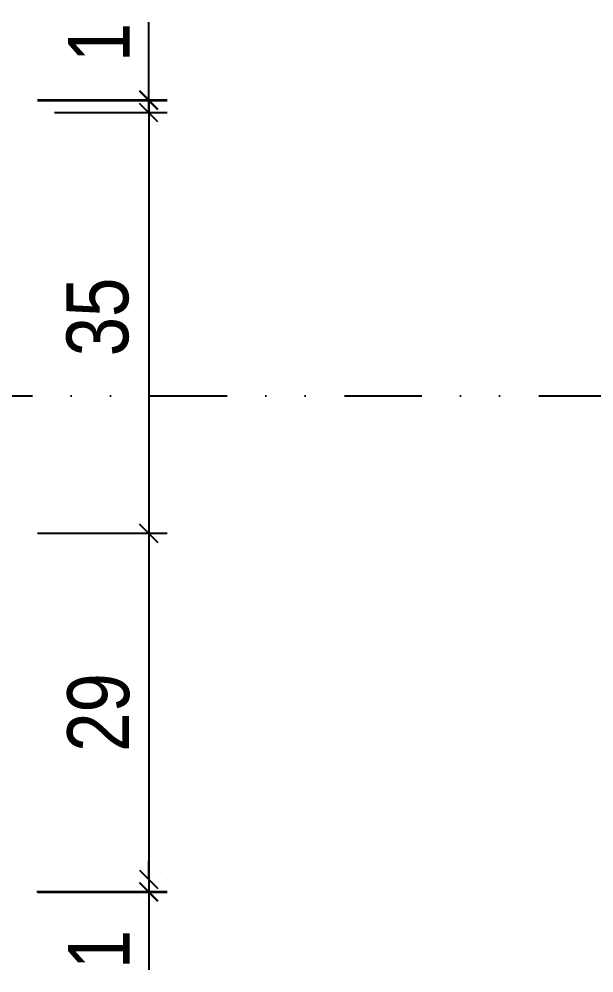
# Model space of a CAD drawing. Extents: x 13379 to 23315, y 867 to 16997.
# Drawn here: x 16975 to 17067.9, y 9633.3 to 9787.7 of the extents above; entities that cross this region are included whole.
import ezdxf

# ---------------------------------------------------------------- set-up
doc = ezdxf.new("R2010")
doc.units = 0
doc.linetypes.add('DIVIDE2', pattern=[0.625, 0.25, -0.125, 0, -0.125, 0, -0.125])
doc.layers.add('COTA', color=241, linetype='Continuous')
doc.layers.add('Nível', color=160, linetype='Continuous')
doc.styles.add('COTA TECNICA 2X', font='techl___.ttf', dxfattribs={"height": 10})
doc.dimstyles.new('SECAO PILAR', dxfattribs={"dimtxt": 10, "dimasz": 3, "dimexe": 3, "dimexo": 3, "dimgap": 3, "dimtad": 1, "dimdec": 1, "dimlfac": 0.5, "dimzin": 12, "dimdsep": 46, "dimtxsty": 'COTA TECNICA 2X', "dimblk1": 'OBLIQUE', "dimblk2": 'OBLIQUE', "dimsah": 1, "dimcen": 0.9, "dimclrd": 256, "dimclre": 256, "dimclrt": 256, "dimadec": 1, "dimazin": 3, "dimtfac": 1, "dimtdec": 1, "dimtmove": 0, "dimatfit": 3, "dimfxl": 1, "dimtolj": 1, "dimtzin": 12, "dimarcsym": 0})

# ---------------------------------------------------------------- blocks, each defined once
blk = doc.blocks.new('_Oblique')
at = {"color": 0, "linetype": 'ByBlock', "lineweight": -2}
blk.add_line((-0.5, -0.5), (0.5, 0.5), dxfattribs=at)
blk = doc.blocks.new('*D856')
at = {"layer": 'COTA', "lineweight": -2, "transparency": 16777216}
for p, q in [((16995.91, 9774.57), (16995.91, 9787.16)), ((16977.96, 9774.57), (16998.91, 9774.57)), ((16995.91, 9772.51), (16995.91, 9774.57)), ((16980.67, 9772.51), (16998.91, 9772.51)), ((16995.91, 9772.51), (16995.91, 9769.51))]:
    blk.add_line(p, q, dxfattribs=at)
at = {"layer": 'Defpoints', "color": 0, "transparency": 16777216}
for p in [(16974.96, 9774.57), (16995.91, 9774.57), (16977.67, 9772.51)]:
    blk.add_point(p, dxfattribs=at)
at = {"layer": 'COTA', "lineweight": -2, "transparency": 16777216, "xscale": 3, "yscale": 3, "zscale": 3}
for p, rotation in [((16995.91, 9774.57), 270), ((16995.91, 9772.51), 90)]:
    blk.add_blockref('_Oblique', p, dxfattribs=dict(at, rotation=rotation))
at = {"layer": 'COTA', "transparency": 16777216, "insert": (16987.85, 9783.87), "char_height": 10, "attachment_point": 5, "rotation": 90, "style": 'COTA TECNICA 2X'}
blk.add_mtext('\\A1;1', dxfattribs=at)
blk = doc.blocks.new('*D857')
at = {"layer": 'COTA', "lineweight": -2, "transparency": 16777216}
for p, q in [((16995.91, 9648.47), (16995.91, 9651.47)), ((16995.91, 9648.47), (16995.91, 9646.4)), ((16998.91, 9648.47), (16998.91, 9648.47)), ((16977.96, 9646.4), (16998.91, 9646.4)), ((16995.91, 9646.4), (16995.91, 9633.82))]:
    blk.add_line(p, q, dxfattribs=at)
at = {"layer": 'Defpoints', "color": 0, "transparency": 16777216}
for p in [(16995.91, 9648.47), (16974.96, 9646.4), (16995.91, 9646.4)]:
    blk.add_point(p, dxfattribs=at)
at = {"layer": 'COTA', "lineweight": -2, "transparency": 16777216, "xscale": 3, "yscale": 3, "zscale": 3}
for p, rotation in [((16995.91, 9648.47), 270), ((16995.91, 9646.4), 90)]:
    blk.add_blockref('_Oblique', p, dxfattribs=dict(at, rotation=rotation))
at = {"layer": 'COTA', "transparency": 16777216, "insert": (16987.85, 9637.11), "char_height": 10, "attachment_point": 5, "rotation": 90, "style": 'COTA TECNICA 2X'}
blk.add_mtext('\\A1;1', dxfattribs=at)
blk = doc.blocks.new('*D867')
at = {"layer": 'COTA', "lineweight": -2, "transparency": 16777216}
for p, q in [((16977.96, 9774.47), (16998.91, 9774.47)), ((16995.91, 9774.47), (16995.91, 9704.45)), ((16977.96, 9704.45), (16998.91, 9704.45))]:
    blk.add_line(p, q, dxfattribs=at)
at = {"layer": 'Defpoints', "color": 0, "transparency": 16777216}
for p in [(16974.96, 9774.47), (16974.96, 9704.45), (16995.91, 9704.45)]:
    blk.add_point(p, dxfattribs=at)
at = {"layer": 'COTA', "lineweight": -2, "transparency": 16777216, "xscale": 3, "yscale": 3, "zscale": 3}
for p, rotation in [((16995.91, 9774.47), 90), ((16995.91, 9704.45), 270)]:
    blk.add_blockref('_Oblique', p, dxfattribs=dict(at, rotation=rotation))
at = {"layer": 'COTA', "transparency": 16777216, "insert": (16987.69, 9739.46), "char_height": 10, "attachment_point": 5, "rotation": 90, "style": 'COTA TECNICA 2X'}
blk.add_mtext('\\A1;35', dxfattribs=at)
blk = doc.blocks.new('*D868')
at = {"layer": 'COTA', "lineweight": -2, "transparency": 16777216}
for p, q in [((16977.96, 9704.45), (16998.91, 9704.45)), ((16995.91, 9704.45), (16995.91, 9646.47)), ((16977.82, 9646.47), (16998.91, 9646.47))]:
    blk.add_line(p, q, dxfattribs=at)
at = {"layer": 'Defpoints', "color": 0, "transparency": 16777216}
for p in [(16974.96, 9704.45), (16974.82, 9646.47), (16995.91, 9646.47)]:
    blk.add_point(p, dxfattribs=at)
at = {"layer": 'COTA', "lineweight": -2, "transparency": 16777216, "xscale": 3, "yscale": 3, "zscale": 3}
for p, rotation in [((16995.91, 9704.45), 90), ((16995.91, 9646.47), 270)]:
    blk.add_blockref('_Oblique', p, dxfattribs=dict(at, rotation=rotation))
at = {"layer": 'COTA', "transparency": 16777216, "insert": (16987.82, 9675.46), "char_height": 10, "attachment_point": 5, "rotation": 90, "style": 'COTA TECNICA 2X'}
blk.add_mtext('\\A1;29', dxfattribs=at)

msp = doc.modelspace()

# ---------------------------------------------------------------- linework, layer by layer
at = {"layer": 'Nível', "color": 4, "linetype": 'DIVIDE2', "ltscale": 50}
msp.add_line((16744.5, 9726.72), (17469.5, 9726.72), dxfattribs=at)

# ---------------------------------------------------------------- dimensions: what is measured, and where the dimension line sits
at = {"layer": 'COTA'}
for base, p1, p2, picture, middle in [((16995.91, 9774.57), (16977.67, 9772.51), (16974.96, 9774.57), '*D856', (16987.85, 9783.87)), ((16995.91, 9704.45), (16974.96, 9774.47), (16974.96, 9704.45), '*D867', (16987.69, 9739.46)), ((16995.91, 9646.47), (16974.96, 9704.45), (16974.82, 9646.47), '*D868', (16987.82, 9675.46)), ((16995.91, 9646.4), (16995.91, 9648.47), (16974.96, 9646.4), '*D857', (16987.85, 9637.11))]:
    dim = msp.add_linear_dim(base=base, p1=p1, p2=p2, angle=270, dimstyle='SECAO PILAR', dxfattribs=at)
    dim.commit()
    dim.dimension.update_dxf_attribs({"geometry": picture, "text_midpoint": middle})

doc.saveas('drawing.dxf')
